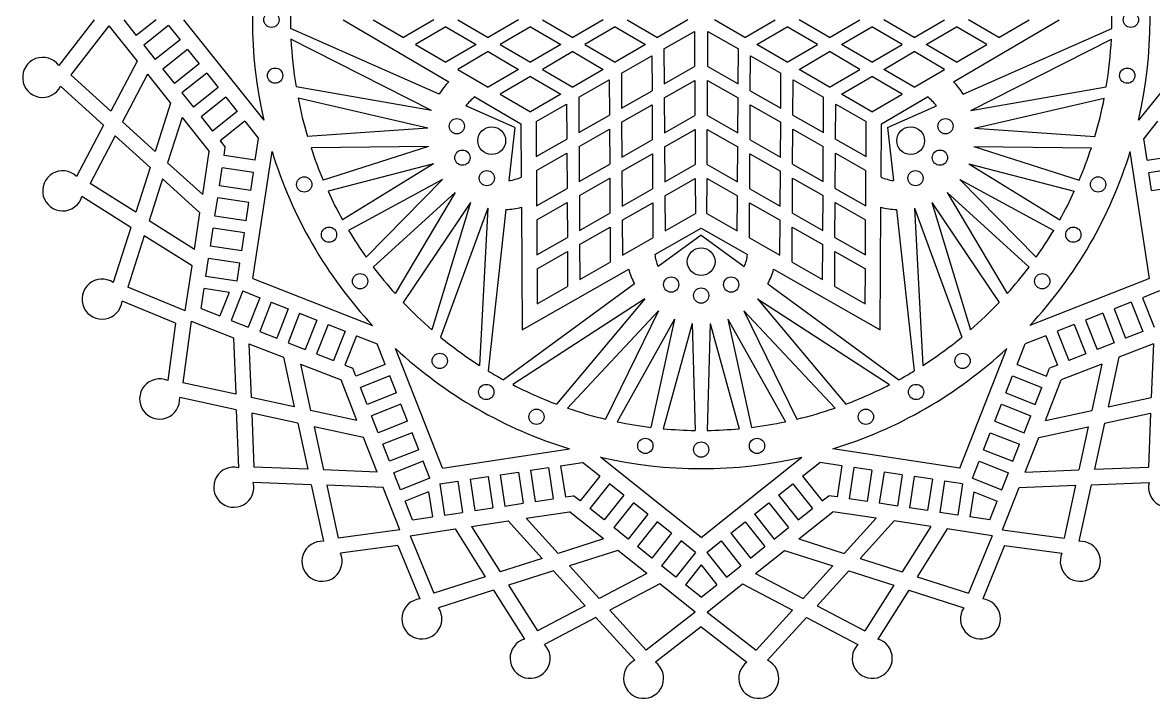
# Model space of a CAD drawing. Extents: x 169 to 786, y 13 to 202.
# Drawn here: x 169.3 to 317.4, y 18.5 to 107 of the extents above; entities that cross this region are included whole.
import ezdxf

# ---------------------------------------------------------------- set-up
doc = ezdxf.new("R2010")
doc.units = 0
doc.layers.get('0').update_dxf_attribs({"linetype": 'CONTINUOUS'})

msp = doc.modelspace()

# ---------------------------------------------------------------- linework, layer by layer
for p, q in [((178.689029, 107.368705), (174.047388, 101.37363)), ((182.535755, 107.368705), (184.184439, 105.299576)), ((186.781233, 107.368705), (184.184439, 105.299576)), ((188.419263, 106.628082), (185.181509, 104.048236)), ((188.419263, 106.628082), (189.914867, 104.751072)), ((190.386392, 107.368705), (200.872293, 94.208711)), ((211.253538, 107.368705), (225.113063, 99.255502)), ((215.212417, 107.368705), (219.171295, 105.051224)), ((223.130173, 107.368705), (219.171295, 105.051224)), ((226.297276, 107.368705), (230.256154, 105.051224)), ((234.215033, 107.368705), (230.256154, 105.051224)), ((237.382136, 107.368705), (241.341014, 105.051224)), ((245.299892, 107.368705), (241.341014, 105.051224)), ((248.466995, 107.368705), (252.425873, 105.051224)), ((256.384752, 107.368705), (252.425873, 105.051224)), ((263.869557, 105.051224), (259.910679, 107.368705)), ((263.869557, 105.051224), (267.828435, 107.368705)), ((274.954417, 105.051224), (270.995538, 107.368705)), ((274.954417, 105.051224), (278.913295, 107.368705)), ((286.039276, 105.051224), (282.080398, 107.368705)), ((286.039276, 105.051224), (289.998154, 107.368705)), ((291.182367, 99.255502), (305.041892, 107.368705)), ((297.124136, 105.051224), (293.165257, 107.368705)), ((297.124136, 105.051224), (301.083014, 107.368705)), ((325.909039, 107.368705), (315.423138, 94.208711)), ((180.607359, 106.579471), (175.628798, 100.149235)), ((180.607359, 106.579471), (184.30111, 101.943747)), ((223.840369, 97.643196), (204.392188, 106.217921)), ((224.713725, 106.441712), (220.754846, 104.124232)), ((224.713725, 106.441712), (228.672603, 104.124232)), ((235.798584, 106.441712), (231.839706, 104.124232)), ((235.798584, 106.441712), (239.757463, 104.124232)), ((246.883444, 106.441712), (242.924565, 104.124232)), ((246.883444, 106.441712), (250.842322, 104.124232)), ((253.279797, 103.572185), (257.266234, 105.841934)), ((257.266234, 105.841934), (257.293792, 101.254704)), ((259.001639, 101.254704), (259.029197, 105.841934)), ((259.029197, 105.841934), (263.015633, 103.572185)), ((265.453108, 104.124232), (269.411987, 106.441712)), ((273.370865, 104.124232), (269.411987, 106.441712)), ((276.537968, 104.124232), (280.496846, 106.441712)), ((284.455725, 104.124232), (280.496846, 106.441712)), ((287.622827, 104.124232), (291.581706, 106.441712)), ((295.540584, 104.124232), (291.581706, 106.441712)), ((292.455062, 97.643196), (311.903243, 106.217921)), ((185.181509, 104.048236), (186.677113, 102.171225)), ((189.914867, 104.751072), (186.677113, 102.171225)), ((222.821311, 95.495577), (204.438782, 104.852446)), ((220.754846, 104.124232), (224.713725, 101.806751)), ((228.672603, 104.124232), (224.713725, 101.806751)), ((231.839706, 104.124232), (235.798584, 101.806751)), ((239.757463, 104.124232), (235.798584, 101.806751)), ((242.924565, 104.124232), (246.883444, 101.806751)), ((250.842322, 104.124232), (246.883444, 101.806751)), ((269.411987, 101.806751), (265.453108, 104.124232)), ((269.411987, 101.806751), (273.370865, 104.124232)), ((280.496846, 101.806751), (276.537968, 104.124232)), ((280.496846, 101.806751), (284.455725, 104.124232)), ((291.581706, 101.806751), (287.622827, 104.124232)), ((291.581706, 101.806751), (295.540584, 104.124232)), ((293.47412, 95.495577), (311.856648, 104.852446)), ((190.911936, 103.499732), (187.674183, 100.919885)), ((190.911936, 103.499732), (192.407541, 101.622721)), ((230.256154, 103.197239), (226.297276, 100.879758)), ((230.256154, 103.197239), (234.215033, 100.879758)), ((241.341014, 103.197239), (237.382136, 100.879758)), ((241.341014, 103.197239), (245.299892, 100.879758)), ((247.698786, 100.394537), (251.685222, 102.664285)), ((251.685222, 102.664285), (251.712781, 98.077056)), ((253.279797, 103.572185), (253.307355, 98.984955)), ((262.988075, 98.984955), (263.015633, 103.572185)), ((264.58265, 98.077056), (264.610208, 102.664285)), ((264.610208, 102.664285), (268.596645, 100.394537)), ((270.995538, 100.879758), (274.954417, 103.197239)), ((278.913295, 100.879758), (274.954417, 103.197239)), ((282.080398, 100.879758), (286.039276, 103.197239)), ((289.998154, 100.879758), (286.039276, 103.197239)), ((184.30111, 101.943747), (180.858018, 95.399105)), ((187.674183, 100.919885), (189.169787, 99.042875)), ((192.407541, 101.622721), (189.169787, 99.042875)), ((226.297276, 100.879758), (230.256154, 98.562277)), ((234.215033, 100.879758), (230.256154, 98.562277)), ((237.382136, 100.879758), (241.341014, 98.562277)), ((245.299892, 100.879758), (241.341014, 98.562277)), ((253.307355, 98.984955), (257.293792, 101.254704)), ((259.001639, 101.254704), (262.988075, 98.984955)), ((274.954417, 98.562277), (270.995538, 100.879758)), ((274.954417, 98.562277), (278.913295, 100.879758)), ((286.039276, 98.562277), (282.080398, 100.879758)), ((286.039276, 98.562277), (289.998154, 100.879758)), ((180.858018, 95.399105), (175.628798, 100.149235)), ((185.662278, 100.235456), (182.387146, 94.010072)), ((185.662278, 100.235456), (188.682914, 96.444504)), ((193.40461, 100.371381), (190.166857, 97.791535)), ((193.40461, 100.371381), (194.900215, 98.494371)), ((235.798584, 99.952766), (231.839706, 97.635285)), ((235.798584, 99.952766), (239.757463, 97.635285)), ((242.117775, 97.216888), (246.104211, 99.486637)), ((246.104211, 99.486637), (246.131769, 94.899407)), ((247.698786, 100.394537), (247.726344, 95.807307)), ((253.318378, 97.150063), (257.304815, 99.419812)), ((257.304815, 99.419812), (257.332373, 94.832582)), ((258.963057, 94.832582), (258.990616, 99.419812)), ((258.990616, 99.419812), (262.977052, 97.150063)), ((268.569086, 95.807307), (268.596645, 100.394537)), ((270.163661, 94.899407), (270.191219, 99.486637)), ((270.191219, 99.486637), (274.177656, 97.216888)), ((276.537968, 97.635285), (280.496846, 99.952766)), ((284.455725, 97.635285), (280.496846, 99.952766)), ((179.896185, 93.570849), (174.284027, 98.668833)), ((190.166857, 97.791535), (191.662461, 95.914524)), ((194.900215, 98.494371), (191.662461, 95.914524)), ((222.821311, 95.495577), (205.099142, 98.60344)), ((247.726344, 95.807307), (251.712781, 98.077056)), ((264.58265, 98.077056), (268.569086, 95.807307)), ((293.47412, 95.495577), (311.196289, 98.60344)), ((188.682914, 96.444504), (186.66107, 90.127716)), ((195.897284, 97.243031), (192.65953, 94.663184)), ((195.897284, 97.243031), (197.392889, 95.36602)), ((222.345824, 93.166487), (205.364163, 97.127724)), ((228.512834, 97.265316), (234.538538, 93.73794)), ((231.839706, 97.635285), (235.798584, 95.317804)), ((239.757463, 97.635285), (235.798584, 95.317804)), ((236.536764, 94.03924), (240.5232, 96.308989)), ((240.5232, 96.308989), (240.550758, 91.721759)), ((242.117775, 97.216888), (242.145333, 92.629658)), ((247.737367, 93.972415), (251.723804, 96.242164)), ((251.723804, 96.242164), (251.751362, 91.654934)), ((253.318378, 97.150063), (253.345936, 92.562834)), ((262.949494, 92.562834), (262.977052, 97.150063)), ((264.544069, 91.654934), (264.571627, 96.242164)), ((264.571627, 96.242164), (268.558063, 93.972415)), ((274.150098, 92.629658), (274.177656, 97.216888)), ((275.744672, 91.721759), (275.77223, 96.308989)), ((275.77223, 96.308989), (279.758667, 94.03924)), ((280.496846, 95.317804), (276.537968, 97.635285)), ((280.496846, 95.317804), (284.455725, 97.635285)), ((281.756893, 93.73794), (287.782597, 97.265316)), ((293.949607, 93.166487), (310.931267, 97.127724)), ((197.392889, 95.36602), (194.155135, 92.786174)), ((233.741506, 93.277773), (227.333973, 96.102862)), ((242.145333, 92.629658), (246.131769, 94.899407)), ((253.345936, 92.562834), (257.332373, 94.832582)), ((258.963057, 94.832582), (262.949494, 92.562834)), ((270.163661, 94.899407), (274.150098, 92.629658)), ((282.553924, 93.277773), (288.961457, 96.102862)), ((179.896185, 93.570849), (176.366095, 86.86084)), ((186.66107, 90.127716), (182.387146, 94.010072)), ((190.18106, 94.564304), (188.287993, 88.649849)), ((190.18106, 94.564304), (193.731504, 90.108433)), ((192.65953, 94.663184), (194.155135, 92.786174)), ((198.389958, 94.11468), (195.152204, 91.534834)), ((198.389958, 94.11468), (200.200909, 91.841905)), ((233.741506, 93.277773), (232.984338, 86.316143)), ((234.538538, 93.73794), (234.580483, 86.755839)), ((236.536764, 94.03924), (236.564322, 89.45201)), ((247.737367, 93.972415), (247.764925, 89.385185)), ((268.530505, 89.385185), (268.558063, 93.972415)), ((279.731109, 89.45201), (279.758667, 94.03924)), ((281.714947, 86.755839), (281.756893, 93.73794)), ((282.553924, 93.277773), (283.311092, 86.316143)), ((317.905472, 94.11468), (316.094522, 91.841905)), ((181.425313, 92.181816), (178.136094, 85.929655)), ((185.991048, 88.034384), (181.425313, 92.181816)), ((199.768967, 88.968148), (200.200909, 91.841905)), ((222.345824, 93.166487), (206.595513, 92.092857)), ((242.156356, 90.794767), (246.142793, 93.064515)), ((246.142793, 93.064515), (246.170351, 88.477286)), ((253.35696, 90.727942), (257.343396, 92.997691)), ((257.343396, 92.997691), (257.370954, 88.410461)), ((258.924476, 88.410461), (258.952034, 92.997691)), ((258.952034, 92.997691), (262.938471, 90.727942)), ((270.12508, 88.477286), (270.152638, 93.064515)), ((270.152638, 93.064515), (274.139074, 90.794767)), ((293.949607, 93.166487), (309.699917, 92.092857)), ((316.526463, 88.968148), (316.094522, 91.841905)), ((195.152204, 91.534834), (195.838841, 90.673092)), ((195.675067, 89.583484), (195.838841, 90.673092)), ((222.441541, 90.791285), (207.061881, 90.599132)), ((222.441541, 90.791285), (208.647017, 86.376757)), ((236.564322, 89.45201), (240.550758, 91.721759)), ((242.156356, 90.794767), (242.183914, 86.207537)), ((247.764925, 89.385185), (251.751362, 91.654934)), ((253.35696, 90.727942), (253.384518, 86.140712)), ((262.910913, 86.140712), (262.938471, 90.727942)), ((264.544069, 91.654934), (268.530505, 89.385185)), ((274.111516, 86.207537), (274.139074, 90.794767)), ((275.744672, 91.721759), (279.731109, 89.45201)), ((293.853889, 90.791285), (307.648414, 86.376757)), ((293.853889, 90.791285), (309.23355, 90.599132)), ((192.884665, 84.474314), (193.731504, 90.108433)), ((199.768967, 88.968148), (195.675067, 89.583484)), ((199.464688, 73.488043), (201.965747, 90.127883)), ((236.575345, 87.617118), (240.561782, 89.886867)), ((240.561782, 89.886867), (240.58934, 85.299637)), ((247.775949, 87.550293), (251.762385, 89.820042)), ((251.762385, 89.820042), (251.789943, 85.232812)), ((264.505487, 85.232812), (264.533045, 89.820042)), ((264.533045, 89.820042), (268.519482, 87.550293)), ((275.706091, 85.299637), (275.733649, 89.886867)), ((275.733649, 89.886867), (279.720085, 87.617118)), ((316.830743, 73.488043), (314.329683, 90.127883)), ((316.526463, 88.968148), (320.620364, 89.583484)), ((185.991048, 88.034384), (184.110721, 82.159735)), ((192.884665, 84.474314), (188.287993, 88.649849)), ((195.080523, 85.627916), (195.437249, 88.001257)), ((199.53115, 87.385921), (195.437249, 88.001257)), ((199.174423, 85.01258), (199.53115, 87.385921)), ((223.1029, 88.508008), (209.290442, 84.919921)), ((223.1029, 88.508008), (211.188551, 81.180579)), ((236.575345, 87.617118), (236.602903, 83.029889)), ((242.183914, 86.207537), (246.170351, 88.477286)), ((247.775949, 87.550293), (247.803507, 82.963064)), ((253.384518, 86.140712), (257.370954, 88.410461)), ((258.924476, 88.410461), (262.910913, 86.140712)), ((268.491924, 82.963064), (268.519482, 87.550293)), ((270.12508, 88.477286), (274.111516, 86.207537)), ((279.692527, 83.029889), (279.720085, 87.617118)), ((293.19253, 88.508008), (307.004989, 84.919921)), ((293.19253, 88.508008), (305.10688, 81.180579)), ((316.764281, 87.385921), (320.858181, 88.001257)), ((317.121007, 85.01258), (316.764281, 87.385921)), ((184.110721, 82.159735), (178.136094, 85.929655)), ((187.61797, 86.556517), (185.857821, 81.057335)), ((192.527332, 82.09694), (187.61797, 86.556517)), ((224.291465, 86.449353), (211.988551, 79.794938)), ((224.291465, 86.449353), (214.277862, 76.281457)), ((242.194938, 84.372645), (246.181374, 86.642394)), ((246.181374, 86.642394), (246.208932, 82.055164)), ((253.395541, 84.30582), (257.381978, 86.575569)), ((257.381978, 86.575569), (257.409536, 81.988339)), ((258.885895, 81.988339), (258.913453, 86.575569)), ((258.913453, 86.575569), (262.899889, 84.30582)), ((270.086498, 82.055164), (270.114056, 86.642394)), ((270.114056, 86.642394), (274.100493, 84.372645)), ((292.003965, 86.449353), (302.017569, 76.281457)), ((292.003965, 86.449353), (304.30688, 79.794938)), ((199.174423, 85.01258), (195.080523, 85.627916)), ((225.938161, 84.734961), (215.217806, 74.995816)), ((225.938161, 84.734961), (218.081922, 71.511861)), ((236.602903, 83.029889), (240.58934, 85.299637)), ((247.803507, 82.963064), (251.789943, 85.232812)), ((264.505487, 85.232812), (268.491924, 82.963064)), ((275.706091, 85.299637), (279.692527, 83.029889)), ((290.357269, 84.734961), (298.213508, 71.511861)), ((290.357269, 84.734961), (301.077625, 74.995816)), ((317.121007, 85.01258), (321.214907, 85.627916)), ((183.480974, 80.192234), (177.068822, 84.238227)), ((194.48598, 81.672348), (194.842706, 84.045689)), ((198.936606, 83.430353), (194.842706, 84.045689)), ((198.57988, 81.057012), (198.936606, 83.430353)), ((227.947288, 83.464466), (219.142342, 70.361112)), ((227.947288, 83.464466), (222.88699, 66.777298)), ((236.613926, 81.194997), (240.600363, 83.464745)), ((240.600363, 83.464745), (240.627921, 78.877516)), ((242.194938, 84.372645), (242.222496, 79.785415)), ((247.81453, 81.128172), (251.800966, 83.397921)), ((251.800966, 83.397921), (251.828525, 78.810691)), ((253.395541, 84.30582), (253.423099, 79.71859)), ((262.872331, 79.71859), (262.899889, 84.30582)), ((264.466906, 78.810691), (264.494464, 83.397921)), ((264.494464, 83.397921), (268.4809, 81.128172)), ((274.072935, 79.785415), (274.100493, 84.372645)), ((275.667509, 78.877516), (275.695068, 83.464745)), ((275.695068, 83.464745), (279.681504, 81.194997)), ((288.348142, 83.464466), (297.153089, 70.361112)), ((288.348142, 83.464466), (293.408441, 66.777298)), ((191.806861, 77.303561), (192.527332, 82.09694)), ((198.57988, 81.057012), (194.48598, 81.672348)), ((230.202083, 82.711705), (224.032486, 65.809925)), ((230.202083, 82.711705), (229.114105, 62.113534)), ((232.571504, 82.520426), (230.273343, 61.390444)), ((234.604149, 82.816458), (234.700627, 66.757156)), ((242.222496, 79.785415), (246.208932, 82.055164)), ((253.423099, 79.71859), (257.409536, 81.988339)), ((258.885895, 81.988339), (262.872331, 79.71859)), ((270.086498, 82.055164), (274.072935, 79.785415)), ((281.594804, 66.757156), (281.691281, 82.816458)), ((283.723926, 82.520426), (286.022087, 61.390444)), ((286.093348, 82.711705), (287.181326, 62.113534)), ((286.093348, 82.711705), (292.262944, 65.809925)), ((183.480974, 80.192234), (181.169695, 72.971171)), ((191.806861, 77.303561), (185.857821, 81.057335)), ((193.891436, 77.71678), (194.248162, 80.090121)), ((198.342062, 79.474785), (194.248162, 80.090121)), ((236.613926, 81.194997), (236.641485, 76.607767)), ((242.233519, 77.950523), (246.219955, 80.220272)), ((246.219955, 80.220272), (246.247513, 75.633043)), ((247.81453, 81.128172), (247.842088, 76.540942)), ((252.080066, 76.65245), (258.147715, 80.107175)), ((258.147715, 80.107175), (264.215365, 76.65245)), ((268.453342, 76.540942), (268.4809, 81.128172)), ((270.047917, 75.633043), (270.075475, 80.220272)), ((270.075475, 80.220272), (274.061912, 77.950523)), ((279.653946, 76.607767), (279.681504, 81.194997)), ((185.228074, 79.089834), (183.074502, 72.36149)), ((191.4822, 75.143553), (185.228074, 79.089834)), ((197.985336, 77.101444), (198.342062, 79.474785)), ((236.641485, 76.607767), (240.627921, 78.877516)), ((247.842088, 76.540942), (251.828525, 78.810691)), ((258.147715, 79.186842), (252.49735, 75.0503)), ((258.147715, 79.186842), (263.79808, 75.0503)), ((264.466906, 78.810691), (268.453342, 76.540942)), ((275.667509, 78.877516), (279.653946, 76.607767)), ((197.985336, 77.101444), (193.891436, 77.71678)), ((236.652508, 74.772875), (240.638944, 77.042624)), ((240.638944, 77.042624), (240.666502, 72.455394)), ((242.233519, 77.950523), (242.261077, 73.363294)), ((274.034353, 73.363294), (274.061912, 77.950523)), ((275.628928, 72.455394), (275.656486, 77.042624)), ((275.656486, 77.042624), (279.642923, 74.772875)), ((193.296892, 73.761212), (193.653618, 76.134553)), ((197.747519, 75.519217), (193.653618, 76.134553)), ((197.390793, 73.145876), (197.747519, 75.519217)), ((242.261077, 73.363294), (246.247513, 75.633043)), ((270.047917, 75.633043), (274.034353, 73.363294)), ((190.60118, 69.282023), (191.4822, 75.143553)), ((234.700627, 66.757156), (248.656629, 74.703255)), ((236.652508, 74.772875), (236.680066, 70.185645)), ((267.638801, 74.703255), (281.594804, 66.757156)), ((279.615365, 70.185645), (279.642923, 74.772875)), ((197.390793, 73.145876), (193.296892, 73.761212)), ((199.464688, 73.488043), (215.125741, 67.334104)), ((249.41658, 72.794917), (232.26656, 60.23966)), ((266.878851, 72.794917), (284.028871, 60.23966)), ((316.830743, 73.488043), (301.169689, 67.334104)), ((190.60118, 69.282023), (183.074502, 72.36149)), ((192.665836, 69.562724), (193.059075, 72.178985)), ((196.342529, 71.685464), (193.059075, 72.178985)), ((196.342529, 71.685464), (195.128204, 68.595149)), ((198.131415, 71.86308), (196.617361, 68.009991)), ((198.131415, 71.86308), (200.365152, 70.985344)), ((236.680066, 70.185645), (240.666502, 72.455394)), ((275.628928, 72.455394), (279.615365, 70.185645)), ((318.164015, 71.86308), (315.930279, 70.985344)), ((189.334474, 67.639362), (182.317158, 70.510429)), ((200.365152, 70.985344), (198.851098, 67.132255)), ((201.854309, 70.400186), (200.340256, 66.547097)), ((201.854309, 70.400186), (204.088046, 69.52245)), ((250.766943, 70.838577), (233.472393, 59.597275)), ((250.766943, 70.838577), (239.214371, 57.04466)), ((265.528487, 70.838577), (277.08106, 57.04466)), ((265.528487, 70.838577), (282.823037, 59.597275)), ((314.441121, 70.400186), (312.207385, 69.52245)), ((314.441121, 70.400186), (315.955175, 66.547097)), ((315.930279, 70.985344), (317.444333, 67.132255)), ((192.665836, 69.562724), (195.128204, 68.595149)), ((204.088046, 69.52245), (202.573992, 65.66936)), ((205.577203, 68.937292), (204.06315, 65.084203)), ((205.577203, 68.937292), (207.81094, 68.059556)), ((252.546251, 69.262248), (240.624889, 56.536317)), ((252.546251, 69.262248), (245.600887, 55.085264)), ((254.651095, 68.157541), (247.127674, 54.742288)), ((254.651095, 68.157541), (251.576926, 54.003868)), ((261.644335, 68.157541), (264.718505, 54.003868)), ((261.644335, 68.157541), (269.167756, 54.742288)), ((263.74918, 69.262248), (270.694544, 55.085264)), ((263.74918, 69.262248), (275.670542, 56.536317)), ((310.718227, 68.937292), (308.48449, 68.059556)), ((310.718227, 68.937292), (312.232281, 65.084203)), ((312.207385, 69.52245), (313.721438, 65.66936)), ((189.334474, 67.639362), (188.312233, 60.126654)), ((191.390414, 67.91503), (190.293972, 59.857002)), ((191.390414, 67.91503), (196.907158, 65.747251)), ((196.617361, 68.009991), (198.851098, 67.132255)), ((207.81094, 68.059556), (206.296886, 64.206466)), ((209.300098, 67.474398), (207.786044, 63.621309)), ((209.300098, 67.474398), (211.533834, 66.596662)), ((256.95915, 67.588656), (253.160295, 53.832673)), ((256.95915, 67.588656), (257.347715, 53.606813)), ((259.33628, 67.588656), (258.947715, 53.606813)), ((259.33628, 67.588656), (263.135135, 53.832673)), ((306.995333, 67.474398), (304.761596, 66.596662)), ((306.995333, 67.474398), (308.509387, 63.621309)), ((308.48449, 68.059556), (309.998544, 64.206466)), ((196.907158, 65.747251), (197.197674, 58.357879)), ((200.340256, 66.547097), (202.573992, 65.66936)), ((211.533834, 66.596662), (210.01978, 62.743572)), ((213.022992, 66.011504), (211.508938, 62.158415)), ((213.022992, 66.011504), (215.727709, 64.948698)), ((303.272439, 66.011504), (300.567722, 64.948698)), ((303.272439, 66.011504), (304.786492, 62.158415)), ((304.761596, 66.596662), (306.27565, 62.743572)), ((315.955175, 66.547097), (313.721438, 65.66936)), ((198.94011, 64.948412), (203.451533, 63.175669)), ((198.94011, 64.948412), (199.216454, 57.919505)), ((204.06315, 65.084203), (206.296886, 64.206466)), ((216.790515, 62.243981), (215.727709, 64.948698)), ((224.267053, 48.685677), (218.113115, 64.346731)), ((292.028377, 48.685677), (298.182316, 64.346731)), ((299.504916, 62.243981), (300.567722, 64.948698)), ((312.232281, 65.084203), (309.998544, 64.206466)), ((317.355321, 64.948412), (312.843897, 63.175669)), ((317.355321, 64.948412), (317.078977, 57.919505)), ((203.451533, 63.175669), (204.858959, 56.694248)), ((205.689066, 62.296441), (210.991776, 60.212765)), ((205.689066, 62.296441), (207.006849, 56.227839)), ((207.786044, 63.621309), (210.01978, 62.743572)), ((216.790515, 62.243981), (212.937425, 60.729928)), ((299.504916, 62.243981), (303.358005, 60.729928)), ((310.606365, 62.296441), (305.303655, 60.212765)), ((308.509387, 63.621309), (306.27565, 62.743572)), ((310.606365, 62.296441), (309.288581, 56.227839)), ((312.843897, 63.175669), (311.436471, 56.694248)), ((211.508938, 62.158415), (212.534454, 61.755443)), ((212.937425, 60.729928), (212.534454, 61.755443)), ((217.375672, 60.754824), (213.522583, 59.24077)), ((218.253409, 58.521087), (217.375672, 60.754824)), ((298.042022, 58.521087), (298.919758, 60.754824)), ((298.919758, 60.754824), (302.772848, 59.24077)), ((303.358005, 60.729928), (303.760977, 61.755443)), ((304.786492, 62.158415), (303.760977, 61.755443)), ((197.197674, 58.357879), (190.293972, 59.857002)), ((213.075451, 54.910055), (210.991776, 60.212765)), ((214.400319, 57.007033), (213.522583, 59.24077)), ((301.895111, 57.007033), (302.772848, 59.24077)), ((303.219979, 54.910055), (305.303655, 60.212765)), ((197.27883, 56.293646), (189.869567, 57.90255)), ((204.858959, 56.694248), (199.216454, 57.919505)), ((218.253409, 58.521087), (214.400319, 57.007033)), ((298.042022, 58.521087), (301.895111, 57.007033)), ((311.436471, 56.694248), (317.078977, 57.919505)), ((197.27883, 56.293646), (197.576687, 48.717562)), ((218.838566, 57.03193), (214.985477, 55.517876)), ((219.716303, 54.798193), (218.838566, 57.03193)), ((296.579128, 54.798193), (297.456864, 57.03193)), ((297.456864, 57.03193), (301.309954, 55.517876)), ((199.29761, 55.855272), (199.575143, 48.796133)), ((205.325369, 54.546358), (199.29761, 55.855272)), ((213.075451, 54.910055), (207.006849, 56.227839)), ((215.863213, 53.284139), (214.985477, 55.517876)), ((219.716303, 54.798193), (215.863213, 53.284139)), ((296.579128, 54.798193), (300.432217, 53.284139)), ((300.432217, 53.284139), (301.309954, 55.517876)), ((303.219979, 54.910055), (309.288581, 56.227839)), ((310.970062, 54.546358), (316.99782, 55.855272)), ((316.99782, 55.855272), (316.720287, 48.796133)), ((205.325369, 54.546358), (206.634283, 48.5186)), ((207.473258, 54.079949), (208.698516, 48.437443)), ((213.954679, 52.672523), (207.473258, 54.079949)), ((220.30146, 53.309035), (216.448371, 51.794982)), ((221.179197, 51.075299), (220.30146, 53.309035)), ((295.116234, 51.075299), (295.99397, 53.309035)), ((295.99397, 53.309035), (299.84706, 51.794982)), ((302.340751, 52.672523), (308.822172, 54.079949)), ((308.822172, 54.079949), (307.596915, 48.437443)), ((310.970062, 54.546358), (309.661148, 48.5186)), ((215.727422, 48.161099), (213.954679, 52.672523)), ((300.568008, 48.161099), (302.340751, 52.672523)), ((217.326107, 49.561245), (216.448371, 51.794982)), ((221.179197, 51.075299), (217.326107, 49.561245)), ((224.267053, 48.685677), (240.906893, 51.186737)), ((292.028377, 48.685677), (275.388537, 51.186737)), ((295.116234, 51.075299), (298.969323, 49.561245)), ((298.969323, 49.561245), (299.84706, 51.794982)), ((221.764354, 49.586141), (217.911265, 48.072087)), ((222.642091, 47.352405), (221.764354, 49.586141)), ((239.747159, 48.989957), (242.620915, 49.421898)), ((239.747159, 48.989957), (240.362494, 44.896056)), ((244.893691, 47.610948), (242.620915, 49.421898)), ((258.147715, 39.607381), (244.987721, 50.093282)), ((258.147715, 39.607381), (271.307709, 50.093282)), ((271.40174, 47.610948), (273.674515, 49.421898)), ((276.548272, 48.989957), (273.674515, 49.421898)), ((276.548272, 48.989957), (275.932936, 44.896056)), ((293.65334, 47.352405), (294.531076, 49.586141)), ((294.531076, 49.586141), (298.384165, 48.072087)), ((206.634283, 48.5186), (199.575143, 48.796133)), ((215.727422, 48.161099), (208.698516, 48.437443)), ((218.789001, 45.838351), (217.911265, 48.072087)), ((227.880455, 47.206326), (230.253796, 47.563052)), ((230.253796, 47.563052), (230.869131, 43.469152)), ((231.836023, 47.800869), (234.209364, 48.157596)), ((231.836023, 47.800869), (232.451359, 43.706969)), ((234.209364, 48.157596), (234.824699, 44.063695)), ((235.791591, 48.395413), (238.164932, 48.752139)), ((235.791591, 48.395413), (236.406927, 44.301513)), ((238.164932, 48.752139), (238.780267, 44.658239)), ((244.893691, 47.610948), (242.313844, 44.373194)), ((271.40174, 47.610948), (273.981586, 44.373194)), ((278.130499, 48.752139), (277.515163, 44.658239)), ((280.50384, 48.395413), (278.130499, 48.752139)), ((280.50384, 48.395413), (279.888504, 44.301513)), ((282.086067, 48.157596), (281.470731, 44.063695)), ((284.459408, 47.800869), (282.086067, 48.157596)), ((284.459408, 47.800869), (283.844072, 43.706969)), ((286.041635, 47.563052), (285.426299, 43.469152)), ((288.414976, 47.206326), (286.041635, 47.563052)), ((297.506429, 45.838351), (298.384165, 48.072087)), ((300.568008, 48.161099), (307.596915, 48.437443)), ((309.661148, 48.5186), (316.720287, 48.796133)), ((207.072656, 46.49982), (199.496573, 46.797676)), ((207.072656, 46.49982), (208.681561, 39.090556)), ((216.526261, 46.128147), (209.136889, 46.418664)), ((209.136889, 46.418664), (210.636012, 39.514961)), ((218.694041, 40.611403), (216.526261, 46.128147)), ((222.642091, 47.352405), (218.789001, 45.838351)), ((223.924887, 46.611782), (226.298228, 46.968508)), ((223.924887, 46.611782), (224.540223, 42.517882)), ((226.298228, 46.968508), (226.913563, 42.874608)), ((227.880455, 47.206326), (228.495791, 43.112426)), ((246.145031, 46.613878), (243.565184, 43.376124)), ((248.022041, 45.118274), (246.145031, 46.613878)), ((268.273389, 45.118274), (270.1504, 46.613878)), ((270.1504, 46.613878), (272.730246, 43.376124)), ((288.414976, 47.206326), (287.79964, 43.112426)), ((289.997203, 46.968508), (289.381867, 42.874608)), ((292.370544, 46.611782), (289.997203, 46.968508)), ((292.370544, 46.611782), (291.755208, 42.517882)), ((293.65334, 47.352405), (297.506429, 45.838351)), ((297.60139, 40.611403), (299.769169, 46.128147)), ((299.769169, 46.128147), (307.158541, 46.418664)), ((307.158541, 46.418664), (305.659418, 39.514961)), ((309.222774, 46.49982), (307.61387, 39.090556)), ((309.222774, 46.49982), (316.798858, 46.797676)), ((222.464474, 45.563518), (219.374159, 44.349193)), ((222.464474, 45.563518), (222.957995, 42.280064)), ((236.406927, 44.301513), (238.780267, 44.658239)), ((240.362494, 44.896056), (241.452103, 45.059831)), ((242.313844, 44.373194), (241.452103, 45.059831)), ((248.022041, 45.118274), (245.442195, 41.88052)), ((268.273389, 45.118274), (270.853236, 41.88052)), ((273.981586, 44.373194), (274.843328, 45.059831)), ((275.932936, 44.896056), (274.843328, 45.059831)), ((279.888504, 44.301513), (277.515163, 44.658239)), ((293.830956, 45.563518), (293.337435, 42.280064)), ((293.830956, 45.563518), (296.921271, 44.349193)), ((220.341735, 41.886826), (219.374159, 44.349193)), ((228.495791, 43.112426), (230.869131, 43.469152)), ((232.451359, 43.706969), (234.824699, 44.063695)), ((235.253324, 42.105654), (240.887443, 42.952494)), ((245.343314, 39.40205), (240.887443, 42.952494)), ((245.442195, 41.88052), (243.565184, 43.376124)), ((249.273381, 44.121204), (246.693535, 40.88345)), ((251.150392, 42.6256), (249.273381, 44.121204)), ((265.145039, 42.6256), (267.022049, 44.121204)), ((267.022049, 44.121204), (269.601896, 40.88345)), ((270.853236, 41.88052), (272.730246, 43.376124)), ((270.952116, 39.40205), (275.407987, 42.952494)), ((281.042106, 42.105654), (275.407987, 42.952494)), ((283.844072, 43.706969), (281.470731, 44.063695)), ((287.79964, 43.112426), (285.426299, 43.469152)), ((295.953696, 41.886826), (296.921271, 44.349193)), ((220.341735, 41.886826), (222.957995, 42.280064)), ((224.540223, 42.517882), (226.913563, 42.874608)), ((228.082571, 41.027851), (232.87595, 41.748322)), ((232.87595, 41.748322), (237.335527, 36.83896)), ((235.253324, 42.105654), (239.428859, 37.508982)), ((251.150392, 42.6256), (248.570545, 39.387846)), ((252.401732, 41.62853), (249.821885, 38.390777)), ((254.278742, 40.132926), (252.401732, 41.62853)), ((262.016688, 40.132926), (263.893699, 41.62853)), ((263.893699, 41.62853), (266.473545, 38.390777)), ((265.145039, 42.6256), (267.724885, 39.387846)), ((281.042106, 42.105654), (276.866571, 37.508982)), ((283.41948, 41.748322), (278.959903, 36.83896)), ((288.212859, 41.027851), (283.41948, 41.748322)), ((291.755208, 42.517882), (289.381867, 42.874608)), ((295.953696, 41.886826), (293.337435, 42.280064)), ((218.694041, 40.611403), (210.636012, 39.514961)), ((220.061034, 39.82217), (225.922564, 40.70319)), ((225.922564, 40.70319), (229.868844, 34.449064)), ((228.082571, 41.027851), (231.836346, 35.078811)), ((248.570545, 39.387846), (246.693535, 40.88345)), ((254.278742, 40.132926), (251.698896, 36.895172)), ((262.016688, 40.132926), (264.596535, 36.895172)), ((267.724885, 39.387846), (269.601896, 40.88345)), ((288.212859, 41.027851), (284.459085, 35.078811)), ((290.372867, 40.70319), (286.426586, 34.449064)), ((296.234397, 39.82217), (290.372867, 40.70319)), ((297.60139, 40.611403), (305.659418, 39.514961)), ((218.418372, 38.555464), (210.905664, 37.533222)), ((218.418372, 38.555464), (221.289439, 31.538147)), ((220.061034, 39.82217), (223.140501, 32.295491)), ((245.343314, 39.40205), (239.428859, 37.508982)), ((255.530082, 39.135856), (252.950236, 35.898103)), ((257.407093, 37.640252), (255.530082, 39.135856)), ((258.888338, 37.640252), (260.765348, 39.135856)), ((260.765348, 39.135856), (263.345195, 35.898103)), ((270.952116, 39.40205), (276.866571, 37.508982)), ((296.234397, 39.82217), (293.15493, 32.295491)), ((297.877058, 38.555464), (295.005991, 31.538147)), ((297.877058, 38.555464), (305.389766, 37.533222)), ((247.223514, 37.903904), (240.906726, 35.88206)), ((251.014467, 34.883268), (247.223514, 37.903904)), ((251.698896, 36.895172), (249.821885, 38.390777)), ((257.407093, 37.640252), (254.827246, 34.402498)), ((258.888338, 37.640252), (261.468184, 34.402498)), ((264.596535, 36.895172), (266.473545, 38.390777)), ((265.280964, 34.883268), (269.071916, 37.903904)), ((269.071916, 37.903904), (275.388704, 35.88206)), ((237.335527, 36.83896), (231.836346, 35.078811)), ((240.906726, 35.88206), (244.789083, 31.608136)), ((254.827246, 34.402498), (252.950236, 35.898103)), ((258.147715, 36.002223), (256.078586, 33.405429)), ((258.147715, 36.002223), (260.216844, 33.405429)), ((261.468184, 34.402498), (263.345195, 35.898103)), ((275.388704, 35.88206), (271.506348, 31.608136)), ((278.959903, 36.83896), (284.459085, 35.078811)), ((229.868844, 34.449064), (223.140501, 32.295491)), ((238.813394, 35.212037), (232.938745, 33.331711)), ((238.813394, 35.212037), (242.960827, 30.646302)), ((251.014467, 34.883268), (244.789083, 31.608136)), ((265.280964, 34.883268), (271.506348, 31.608136)), ((277.482036, 35.212037), (273.334604, 30.646302)), ((277.482036, 35.212037), (283.356685, 33.331711)), ((286.426586, 34.449064), (293.15493, 32.295491)), ((230.971244, 32.701964), (223.750181, 30.390684)), ((230.971244, 32.701964), (235.017237, 26.289811)), ((232.938745, 33.331711), (236.708666, 27.357083)), ((252.722758, 33.522099), (246.178115, 30.079008)), ((257.358481, 29.828348), (252.722758, 33.522099)), ((258.147715, 31.756744), (256.078586, 33.405429)), ((258.147715, 31.756744), (260.216844, 33.405429)), ((258.936949, 29.828348), (263.572673, 33.522099)), ((263.572673, 33.522099), (270.117315, 30.079008)), ((283.356685, 33.331711), (279.586765, 27.357083)), ((285.324186, 32.701964), (281.278193, 26.289811)), ((285.324186, 32.701964), (292.545249, 30.390684)), ((242.960827, 30.646302), (236.708666, 27.357083)), ((246.178115, 30.079008), (250.928245, 24.849788)), ((257.358481, 29.828348), (250.928245, 24.849788)), ((258.936949, 29.828348), (265.367185, 24.849788)), ((270.117315, 30.079008), (265.367185, 24.849788)), ((273.334604, 30.646302), (279.586765, 27.357083)), ((244.349859, 29.117174), (237.63985, 25.587084)), ((244.349859, 29.117174), (249.447843, 23.505017)), ((271.945571, 29.117174), (266.847587, 23.505017)), ((271.945571, 29.117174), (278.65558, 25.587084)), ((258.147715, 27.910018), (252.15264, 23.268378)), ((258.147715, 27.910018), (264.14279, 23.268378))]:
    msp.add_line(p, q)
for centre, radius in [((201.879871, 107.368705), 1), ((314.415559, 107.368705), 1), ((202.357041, 100.05632), 1), ((313.938389, 100.05632), 1), ((226.156494, 93.434167), 1), ((230.729006, 91.538506), 1.814337), ((285.566424, 91.538506), 1.814337), ((290.138936, 93.434167), 1), ((226.88235, 89.317638), 1), ((289.413081, 89.317638), 1), ((230.084441, 86.630764), 1), ((286.210989, 86.630764), 1), ((206.175382, 85.806079), 1), ((310.120049, 85.806079), 1), ((209.418333, 79.234783), 1), ((306.877097, 79.234783), 1), ((258.147715, 75.708307), 1.814337), ((213.487767, 73.140657), 1), ((302.807663, 73.140657), 1), ((254.219769, 72.696226), 1), ((262.075662, 72.696226), 1), ((258.147715, 71.26657), 1), ((223.919667, 62.708757), 1), ((292.375763, 62.708757), 1), ((230.013793, 58.639323), 1), ((286.281637, 58.639323), 1), ((236.58509, 55.396371), 1), ((279.710341, 55.396371), 1), ((250.83533, 51.578031), 1), ((258.147715, 51.100861), 1), ((265.4601, 51.578031), 1)]:
    msp.add_circle(centre, radius)
for centre, radius, start, end in [((258.147715, 107.368705), 58.767844, 167.059923, 192.940077), ((258.147715, 107.368705), 58.767844, 347.059923, 12.940077), ((258.147715, 107.368705), 53.767844, 178.773615, 181.226385), ((258.147715, 107.368705), 53.767844, 358.773615, 1.226385), ((258.147715, 107.368705), 53.767844, 182.682341, 189.382265), ((258.147715, 107.368705), 53.767844, 350.617735, 357.317659), ((171.927296, 99.825396), 2.625228, 36.139436, 333.860564), ((232.174458, 92.373038), 9.860609, 135.735191, 147.692308), ((284.120973, 92.373038), 9.860609, 32.307692, 44.264809), ((258.147715, 107.368705), 53.767844, 190.980018, 196.505507), ((232.174458, 92.373038), 6.1108, 126.813004, 142.384031), ((284.120973, 92.373038), 6.1108, 37.615969, 53.186996), ((258.147715, 107.368705), 53.767844, 343.494493, 349.019982), ((258.147715, 107.368705), 53.767844, 198.173078, 202.980527), ((258.147715, 107.368705), 53.767844, 337.019473, 341.826922), ((258.147715, 107.368705), 58.767844, 197.059923, 222.940077), ((258.147715, 107.368705), 58.767844, 317.059923, 342.940077), ((174.54706, 84.967977), 2.625228, 46.139436, 343.860564), ((232.174458, 92.373038), 6.1108, 277.615969, 293.186996), ((284.120973, 92.373038), 6.1108, 246.813004, 262.384031), ((258.147715, 107.368705), 53.767844, 204.677683, 209.147477), ((258.147715, 107.368705), 53.767844, 330.852523, 335.322317), ((232.174458, 92.373038), 9.860609, 272.307692, 284.264809), ((284.120973, 92.373038), 9.860609, 255.735191, 267.692308), ((258.147715, 107.368705), 53.767844, 210.852523, 215.322317), ((258.147715, 107.368705), 53.767844, 324.677683, 329.147477), ((258.147715, 77.37737), 6.1108, 186.813004, 202.384031), ((258.147715, 77.37737), 6.1108, 337.615969, 353.186996), ((258.147715, 107.368705), 53.767844, 217.019473, 221.826922), ((258.147715, 77.37737), 9.860609, 195.735191, 207.692308), ((258.147715, 77.37737), 9.860609, 332.307692, 344.264809), ((258.147715, 107.368705), 53.767844, 318.173078, 322.980527), ((179.706987, 70.791193), 2.625228, 56.139436, 353.860564), ((258.147715, 107.368705), 53.767844, 223.494493, 229.019982), ((258.147715, 107.368705), 53.767844, 310.980018, 316.505507), ((258.147715, 107.368705), 53.767844, 230.617735, 237.317659), ((258.147715, 107.368705), 53.767844, 302.682341, 309.382265), ((258.147715, 107.368705), 58.767844, 227.059923, 252.940077), ((258.147715, 107.368705), 58.767844, 287.059923, 312.940077), ((258.147715, 107.368705), 53.767844, 238.773615, 241.226385), ((258.147715, 107.368705), 53.767844, 298.773615, 301.226385), ((187.250296, 57.725798), 2.625228, 66.139436, 3.860564), ((258.147715, 107.368705), 53.767844, 242.682341, 249.382265), ((258.147715, 107.368705), 53.767844, 290.617735, 297.317659), ((258.147715, 107.368705), 53.767844, 250.980018, 256.505507), ((258.147715, 107.368705), 53.767844, 283.494493, 289.019982), ((258.147715, 107.368705), 53.767844, 258.173078, 262.980527), ((258.147715, 107.368705), 53.767844, 264.677683, 269.147477), ((258.147715, 107.368705), 53.767844, 270.852523, 275.322317), ((258.147715, 107.368705), 53.767844, 277.019473, 281.826922), ((258.147715, 107.368705), 58.767844, 257.059923, 282.940077), ((196.947788, 46.168777), 2.625228, 76.139436, 13.860564), ((319.347643, 46.168777), 2.625228, 166.139436, 103.860564), ((208.504808, 36.471286), 2.625228, 86.139436, 23.860564), ((307.790622, 36.471286), 2.625228, 156.139436, 93.860564), ((221.570203, 28.927977), 2.625228, 96.139436, 33.860564), ((294.725227, 28.927977), 2.625228, 146.139436, 83.860564), ((235.746987, 23.768049), 2.625228, 106.139436, 43.860564), ((280.548443, 23.768049), 2.625228, 136.139436, 73.860564), ((250.604406, 21.148285), 2.625228, 116.139436, 53.860564), ((265.691024, 21.148285), 2.625228, 126.139436, 63.860564)]:
    msp.add_arc(centre, radius, start, end)

doc.saveas('drawing.dxf')
